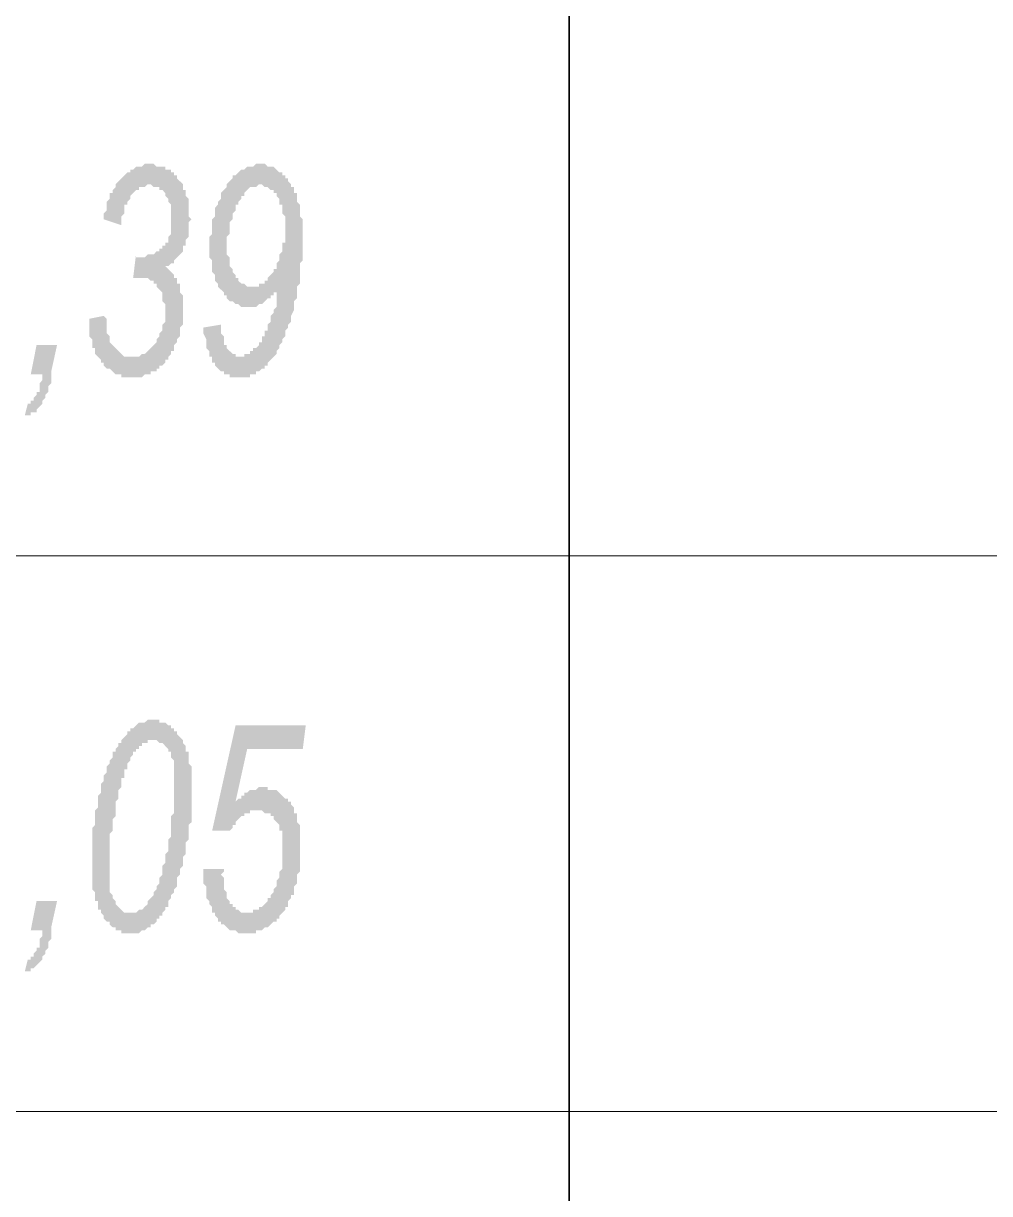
# Model space of a CAD drawing. Header units: millimetres. Extents: x 1372 to 666090, y 1285 to 31551.
# Drawn here: x 635335 to 636713, y 24200 to 25868 of the extents above; entities that cross this region are included whole.
import ezdxf

# ---------------------------------------------------------------- set-up
doc = ezdxf.new("R2010")
doc.units = ezdxf.units.MM
doc.layers.add('PDF _0', color=7, linetype='Continuous')
doc.layers.add('PDF _75-АЗ Штамп', color=7, linetype='Continuous')

msp = doc.modelspace()

# ---------------------------------------------------------------- hatches: boundary and pattern name
at = {"layer": 'PDF _75-АЗ Штамп', "transparency": 33554559}
for points in [[(635429.3, 25447.2), (635450.1, 25451.4), (635454.3, 25447.2), (635454.3, 25443), (635454.3, 25434.7), (635454.3, 25430.5), (635454.3, 25426.4), (635458.5, 25422.2), (635458.5, 25422.2), (635458.5, 25418), (635458.5, 25413.8), (635462.7, 25409.7), (635462.7, 25409.7), (635466.8, 25405.5), (635466.8, 25405.5), (635466.8, 25405.5), (635471, 25401.3), (635471, 25401.3), (635475.2, 25397.2), (635475.2, 25397.2), (635479.3, 25393), (635483.5, 25393), (635483.5, 25393), (635487.7, 25393), (635491.9, 25393), (635491.9, 25393), (635496, 25393), (635500.2, 25393), (635500.2, 25393), (635504.4, 25397.2), (635508.5, 25397.2), (635508.5, 25397.2), (635512.7, 25401.3), (635512.7, 25401.3), (635516.9, 25405.5), (635516.9, 25405.5), (635521.1, 25409.7), (635525.2, 25413.8), (635525.2, 25413.8), (635525.2, 25418), (635529.4, 25422.2), (635529.4, 25426.4), (635533.6, 25430.5), (635533.6, 25430.5), (635533.6, 25434.7), (635533.6, 25438.9), (635537.7, 25443), (635537.7, 25447.2), (635537.7, 25451.4), (635537.7, 25455.6), (635537.7, 25455.6), (635537.7, 25459.7), (635537.7, 25463.9), (635537.7, 25468.1), (635533.6, 25472.2), (635533.6, 25476.4), (635533.6, 25480.6), (635533.6, 25484.8), (635529.4, 25488.9), (635529.4, 25488.9), (635525.2, 25493.1), (635525.2, 25497.3), (635521.1, 25497.3), (635521.1, 25501.4), (635516.9, 25501.4), (635516.9, 25501.4), (635512.7, 25505.6), (635508.5, 25505.6), (635508.5, 25505.6), (635504.4, 25505.6), (635500.2, 25505.6), (635500.2, 25505.6), (635496, 25505.6), (635491.9, 25505.6), (635491.9, 25505.6), (635496, 25539), (635496, 25534.8), (635500.2, 25534.8), (635500.2, 25534.8), (635504.4, 25534.8), (635508.5, 25534.8), (635512.7, 25539), (635512.7, 25539), (635516.9, 25539), (635521.1, 25539), (635521.1, 25539), (635525.2, 25543.2), (635529.4, 25543.2), (635529.4, 25547.3), (635533.6, 25547.3), (635533.6, 25551.5), (635537.7, 25551.5), (635537.7, 25555.7), (635541.9, 25555.7), (635541.9, 25559.8), (635541.9, 25564), (635546.1, 25568.2), (635546.1, 25572.4), (635546.1, 25576.5), (635546.1, 25580.7), (635546.1, 25580.7), (635546.1, 25584.9), (635546.1, 25589), (635546.1, 25593.2), (635546.1, 25597.4), (635546.1, 25601.6), (635546.1, 25605.7), (635546.1, 25609.9), (635541.9, 25614.1), (635541.9, 25614.1), (635541.9, 25618.2), (635537.7, 25622.4), (635537.7, 25622.4), (635537.7, 25626.6), (635533.6, 25630.8), (635529.4, 25630.8), (635529.4, 25634.9), (635525.2, 25634.9), (635525.2, 25634.9), (635521.1, 25634.9), (635516.9, 25639.1), (635516.9, 25639.1), (635512.7, 25639.1), (635512.7, 25639.1), (635508.5, 25634.9), (635504.4, 25634.9), (635504.4, 25634.9), (635500.2, 25634.9), (635500.2, 25630.8), (635496, 25630.8), (635491.9, 25626.6), (635491.9, 25626.6), (635487.7, 25622.4), (635487.7, 25622.4), (635487.7, 25618.2), (635483.5, 25614.1), (635483.5, 25609.9), (635479.3, 25609.9), (635479.3, 25605.7), (635479.3, 25601.6), (635479.3, 25597.4), (635475.2, 25593.2), (635475.2, 25589), (635475.2, 25584.9), (635475.2, 25580.7), (635450.1, 25589), (635450.1, 25593.2), (635450.1, 25597.4), (635454.3, 25601.6), (635454.3, 25605.7), (635454.3, 25609.9), (635454.3, 25614.1), (635458.5, 25618.2), (635458.5, 25622.4), (635458.5, 25626.6), (635462.7, 25626.6), (635462.7, 25630.8), (635466.8, 25634.9), (635466.8, 25639.1), (635466.8, 25639.1), (635471, 25643.3), (635471, 25643.3), (635475.2, 25647.4), (635475.2, 25647.4), (635479.3, 25651.6), (635479.3, 25651.6), (635483.5, 25655.8), (635487.7, 25655.8), (635487.7, 25660), (635491.9, 25660), (635491.9, 25660), (635496, 25664.1), (635500.2, 25664.1), (635500.2, 25664.1), (635504.4, 25664.1), (635508.5, 25668.3), (635508.5, 25668.3), (635512.7, 25668.3), (635516.9, 25668.3), (635521.1, 25668.3), (635521.1, 25668.3), (635525.2, 25664.1), (635529.4, 25664.1), (635529.4, 25664.1), (635533.6, 25664.1), (635537.7, 25664.1), (635537.7, 25660), (635541.9, 25660), (635546.1, 25660), (635546.1, 25655.8), (635550.3, 25655.8), (635550.3, 25651.6), (635554.4, 25651.6), (635554.4, 25647.4), (635558.6, 25643.3), (635558.6, 25643.3), (635558.6, 25643.3), (635562.8, 25639.1), (635562.8, 25634.9), (635562.8, 25630.8), (635566.9, 25630.8), (635566.9, 25626.6), (635566.9, 25622.4), (635571.1, 25618.2), (635571.1, 25614.1), (635571.1, 25609.9), (635571.1, 25605.7), (635571.1, 25601.6), (635571.1, 25597.4), (635571.1, 25593.2), (635575.3, 25589), (635571.1, 25584.9), (635571.1, 25580.7), (635571.1, 25576.5), (635571.1, 25572.4), (635571.1, 25568.2), (635571.1, 25564), (635571.1, 25564), (635566.9, 25559.8), (635566.9, 25555.7), (635566.9, 25551.5), (635562.8, 25551.5), (635562.8, 25547.3), (635562.8, 25543.2), (635558.6, 25539), (635558.6, 25539), (635554.4, 25534.8), (635554.4, 25534.8), (635550.3, 25530.6), (635550.3, 25526.5), (635546.1, 25526.5), (635541.9, 25522.3), (635541.9, 25522.3), (635537.7, 25522.3), (635541.9, 25518.1), (635546.1, 25514), (635546.1, 25514), (635550.3, 25509.8), (635550.3, 25505.6), (635554.4, 25505.6), (635554.4, 25501.4), (635554.4, 25497.3), (635558.6, 25497.3), (635558.6, 25493.1), (635558.6, 25488.9), (635558.6, 25484.8), (635562.8, 25480.6), (635562.8, 25476.4), (635562.8, 25472.2), (635562.8, 25468.1), (635562.8, 25463.9), (635562.8, 25463.9), (635562.8, 25459.7), (635562.8, 25455.6), (635562.8, 25451.4), (635562.8, 25447.2), (635562.8, 25443), (635562.8, 25438.9), (635558.6, 25434.7), (635558.6, 25430.5), (635558.6, 25426.4), (635558.6, 25422.2), (635554.4, 25418), (635554.4, 25418), (635554.4, 25413.8), (635550.3, 25409.7), (635550.3, 25405.5), (635550.3, 25401.3), (635546.1, 25401.3), (635546.1, 25397.2), (635541.9, 25393), (635541.9, 25393), (635541.9, 25388.8), (635537.7, 25388.8), (635537.7, 25384.6), (635533.6, 25380.5), (635529.4, 25380.5), (635529.4, 25376.3), (635525.2, 25376.3), (635525.2, 25372.1), (635521.1, 25372.1), (635516.9, 25372.1), (635516.9, 25368), (635512.7, 25368), (635512.7, 25368), (635508.5, 25368), (635504.4, 25363.8), (635504.4, 25363.8), (635500.2, 25363.8), (635496, 25363.8), (635496, 25363.8), (635491.9, 25363.8), (635487.7, 25363.8), (635487.7, 25363.8), (635483.5, 25363.8), (635479.3, 25363.8), (635475.2, 25363.8), (635475.2, 25368), (635471, 25368), (635466.8, 25368), (635466.8, 25368), (635462.7, 25372.1), (635462.7, 25372.1), (635458.5, 25376.3), (635454.3, 25376.3), (635454.3, 25376.3), (635450.1, 25380.5), (635450.1, 25384.6), (635446, 25384.6), (635446, 25384.6), (635446, 25388.8), (635441.8, 25393), (635441.8, 25393), (635437.6, 25397.2), (635437.6, 25401.3), (635437.6, 25405.5), (635433.5, 25405.5), (635433.5, 25409.7), (635433.5, 25413.8), (635433.5, 25418), (635429.3, 25422.2), (635429.3, 25426.4), (635429.3, 25430.5), (635429.3, 25434.7), (635429.3, 25438.9), (635429.3, 25443), (635429.3, 25447.2)], [(635345.9, 25368), (635354.2, 25409.7), (635383.4, 25409.7), (635375.1, 25372.1), (635375.1, 25368), (635375.1, 25363.8), (635375.1, 25359.6), (635375.1, 25355.4), (635370.9, 25351.3), (635370.9, 25347.1), (635370.9, 25342.9), (635366.7, 25338.8), (635366.7, 25338.8), (635366.7, 25334.6), (635362.5, 25330.4), (635362.5, 25326.2), (635362.5, 25326.2), (635358.4, 25322.1), (635358.4, 25322.1), (635354.2, 25317.9), (635354.2, 25313.7), (635350, 25313.7), (635345.9, 25313.7), (635345.9, 25309.6), (635341.7, 25309.6), (635337.5, 25309.6), (635337.5, 25309.6), (635341.7, 25326.2), (635341.7, 25326.2), (635345.9, 25326.2), (635345.9, 25330.4), (635350, 25330.4), (635350, 25334.6), (635350, 25334.6), (635354.2, 25338.8), (635354.2, 25342.9), (635358.4, 25342.9), (635358.4, 25347.1), (635358.4, 25351.3), (635358.4, 25355.4), (635362.5, 25359.6), (635362.5, 25368), (635362.5, 25368)], [(635592, 24663), (635621.2, 24663), (635621.2, 24658.8), (635617, 24654.7), (635617, 24654.7), (635621.2, 24650.5), (635621.2, 24646.3), (635621.2, 24642.1), (635621.2, 24638), (635621.2, 24633.8), (635621.2, 24633.8), (635625.3, 24629.6), (635625.3, 24625.5), (635625.3, 24621.3), (635629.5, 24617.1), (635629.5, 24612.9), (635633.7, 24612.9), (635633.7, 24608.8), (635637.9, 24608.8), (635637.9, 24604.6), (635642, 24604.6), (635646.2, 24600.4), (635646.2, 24600.4), (635650.4, 24600.4), (635654.5, 24600.4), (635654.5, 24600.4), (635654.5, 24600.4), (635658.7, 24600.4), (635662.9, 24600.4), (635662.9, 24604.6), (635667.1, 24604.6), (635671.2, 24604.6), (635671.2, 24608.8), (635675.4, 24608.8), (635679.6, 24612.9), (635679.6, 24612.9), (635679.6, 24612.9), (635683.7, 24617.1), (635683.7, 24621.3), (635687.9, 24621.3), (635687.9, 24625.5), (635692.1, 24629.6), (635692.1, 24629.6), (635692.1, 24633.8), (635696.3, 24638), (635696.3, 24642.1), (635696.3, 24646.3), (635696.3, 24646.3), (635700.4, 24650.5), (635700.4, 24654.7), (635700.4, 24658.8), (635704.6, 24663), (635704.6, 24667.2), (635704.6, 24671.3), (635704.6, 24675.5), (635704.6, 24679.7), (635704.6, 24683.9), (635704.6, 24688), (635704.6, 24688), (635704.6, 24692.2), (635704.6, 24696.4), (635704.6, 24700.5), (635704.6, 24704.7), (635704.6, 24708.9), (635704.6, 24713.1), (635704.6, 24717.2), (635700.4, 24717.2), (635700.4, 24721.4), (635700.4, 24725.6), (635696.3, 24729.7), (635696.3, 24729.7), (635692.1, 24733.9), (635692.1, 24738.1), (635687.9, 24738.1), (635687.9, 24742.3), (635683.7, 24742.3), (635683.7, 24742.3), (635679.6, 24742.3), (635675.4, 24746.4), (635675.4, 24746.4), (635671.2, 24746.4), (635667.1, 24746.4), (635667.1, 24746.4), (635662.9, 24746.4), (635658.7, 24746.4), (635658.7, 24742.3), (635654.5, 24742.3), (635650.4, 24742.3), (635650.4, 24738.1), (635646.2, 24738.1), (635646.2, 24738.1), (635642, 24733.9), (635642, 24733.9), (635637.9, 24729.7), (635637.9, 24725.6), (635633.7, 24725.6), (635633.7, 24721.4), (635629.5, 24717.2), (635629.5, 24717.2), (635604.5, 24717.2), (635637.9, 24867.4), (635738, 24867.4), (635733.8, 24834), (635654.5, 24834), (635637.9, 24758.9), (635642, 24763.1), (635646.2, 24763.1), (635646.2, 24767.3), (635650.4, 24767.3), (635650.4, 24771.5), (635654.5, 24771.5), (635658.7, 24775.6), (635658.7, 24775.6), (635658.7, 24775.6), (635662.9, 24775.6), (635667.1, 24775.6), (635667.1, 24775.6), (635671.2, 24779.8), (635675.4, 24779.8), (635675.4, 24779.8), (635679.6, 24779.8), (635683.7, 24779.8), (635683.7, 24775.6), (635687.9, 24775.6), (635692.1, 24775.6), (635692.1, 24775.6), (635696.3, 24775.6), (635700.4, 24771.5), (635700.4, 24771.5), (635704.6, 24767.3), (635704.6, 24767.3), (635708.8, 24763.1), (635712.9, 24763.1), (635712.9, 24758.9), (635717.1, 24758.9), (635717.1, 24754.8), (635717.1, 24754.8), (635721.3, 24750.6), (635721.3, 24746.4), (635721.3, 24742.3), (635725.5, 24742.3), (635725.5, 24738.1), (635725.5, 24733.9), (635725.5, 24729.7), (635729.6, 24725.6), (635729.6, 24721.4), (635729.6, 24717.2), (635729.6, 24713.1), (635729.6, 24708.9), (635729.6, 24704.7), (635729.6, 24700.5), (635729.6, 24696.4), (635729.6, 24696.4), (635729.6, 24688), (635729.6, 24683.9), (635729.6, 24679.7), (635729.6, 24675.5), (635729.6, 24671.3), (635729.6, 24671.3), (635729.6, 24667.2), (635729.6, 24663), (635729.6, 24658.8), (635725.5, 24654.7), (635725.5, 24650.5), (635725.5, 24646.3), (635725.5, 24642.1), (635721.3, 24638), (635721.3, 24633.8), (635721.3, 24629.6), (635721.3, 24625.5), (635717.1, 24625.5), (635717.1, 24621.3), (635712.9, 24617.1), (635712.9, 24612.9), (635712.9, 24608.8), (635708.8, 24608.8), (635708.8, 24604.6), (635704.6, 24600.4), (635704.6, 24600.4), (635700.4, 24596.3), (635700.4, 24592.1), (635696.3, 24592.1), (635696.3, 24587.9), (635692.1, 24587.9), (635687.9, 24583.7), (635687.9, 24583.7), (635683.7, 24579.6), (635679.6, 24579.6), (635679.6, 24579.6), (635675.4, 24575.4), (635675.4, 24575.4), (635671.2, 24575.4), (635667.1, 24575.4), (635667.1, 24571.2), (635662.9, 24571.2), (635658.7, 24571.2), (635658.7, 24571.2), (635654.5, 24571.2), (635650.4, 24571.2), (635650.4, 24571.2), (635646.2, 24571.2), (635642, 24571.2), (635642, 24571.2), (635637.9, 24575.4), (635633.7, 24575.4), (635633.7, 24575.4), (635629.5, 24575.4), (635625.3, 24579.6), (635625.3, 24579.6), (635621.2, 24583.7), (635621.2, 24583.7), (635617, 24583.7), (635617, 24587.9), (635612.8, 24587.9), (635612.8, 24592.1), (635608.7, 24596.3), (635608.7, 24600.4), (635604.5, 24600.4), (635604.5, 24604.6), (635604.5, 24608.8), (635600.3, 24612.9), (635600.3, 24612.9), (635600.3, 24617.1), (635596.1, 24621.3), (635596.1, 24625.5), (635596.1, 24629.6), (635596.1, 24633.8), (635596.1, 24638), (635592, 24642.1), (635592, 24646.3), (635592, 24650.5), (635592, 24654.7), (635592, 24654.7), (635592, 24658.8), (635592, 24663)], [(635345.9, 24575.4), (635354.2, 24617.1), (635383.4, 24617.1), (635375.1, 24579.6), (635375.1, 24575.4), (635375.1, 24571.2), (635375.1, 24567.1), (635375.1, 24562.9), (635370.9, 24558.7), (635370.9, 24554.5), (635370.9, 24550.4), (635366.7, 24546.2), (635366.7, 24546.2), (635366.7, 24542), (635362.5, 24537.9), (635362.5, 24537.9), (635362.5, 24533.7), (635358.4, 24529.5), (635358.4, 24529.5), (635354.2, 24525.3), (635354.2, 24525.3), (635350, 24521.2), (635345.9, 24521.2), (635345.9, 24517), (635341.7, 24517), (635337.5, 24517), (635337.5, 24517), (635341.7, 24533.7), (635341.7, 24533.7), (635345.9, 24533.7), (635345.9, 24537.9), (635350, 24537.9), (635350, 24542), (635350, 24542), (635354.2, 24546.2), (635354.2, 24550.4), (635358.4, 24550.4), (635358.4, 24554.5), (635358.4, 24558.7), (635358.4, 24562.9), (635362.5, 24567.1), (635362.5, 24575.4), (635362.5, 24575.4)]]:
    msp.add_hatch(color=256, dxfattribs=at).paths.add_polyline_path(points)
h = msp.add_hatch(color=256, dxfattribs=at)
h.paths.add_polyline_path([(635592, 25434.7), (635617, 25438.9), (635617, 25434.7), (635617, 25430.5), (635617, 25426.4), (635621.2, 25422.2), (635621.2, 25418), (635621.2, 25413.8), (635621.2, 25409.7), (635625.3, 25409.7), (635625.3, 25405.5), (635625.3, 25405.5), (635629.5, 25401.3), (635629.5, 25401.3), (635633.7, 25397.2), (635637.9, 25397.2), (635637.9, 25393), (635642, 25393), (635646.2, 25393), (635646.2, 25393), (635646.2, 25393), (635650.4, 25393), (635650.4, 25397.2), (635654.5, 25397.2), (635658.7, 25397.2), (635658.7, 25401.3), (635662.9, 25401.3), (635662.9, 25405.5), (635667.1, 25405.5), (635671.2, 25409.7), (635671.2, 25413.8), (635675.4, 25413.8), (635675.4, 25418), (635675.4, 25422.2), (635679.6, 25422.2), (635679.6, 25426.4), (635679.6, 25430.5), (635683.7, 25430.5), (635683.7, 25434.7), (635683.7, 25438.9), (635687.9, 25443), (635687.9, 25447.2), (635687.9, 25451.4), (635692.1, 25455.6), (635692.1, 25455.6), (635692.1, 25459.7), (635696.3, 25463.9), (635696.3, 25468.1), (635696.3, 25472.2), (635696.3, 25480.6), (635696.3, 25484.8), (635700.4, 25488.9), (635700.4, 25488.9), (635696.3, 25484.8), (635692.1, 25484.8), (635692.1, 25480.6), (635687.9, 25480.6), (635687.9, 25476.4), (635683.7, 25476.4), (635679.6, 25472.2), (635679.6, 25472.2), (635675.4, 25468.1), (635675.4, 25468.1), (635675.4, 25468.1), (635671.2, 25468.1), (635667.1, 25463.9), (635667.1, 25463.9), (635662.9, 25463.9), (635658.7, 25463.9), (635658.7, 25463.9), (635654.5, 25463.9), (635654.5, 25463.9), (635650.4, 25463.9), (635646.2, 25463.9), (635646.2, 25463.9), (635642, 25468.1), (635637.9, 25468.1), (635637.9, 25468.1), (635633.7, 25472.2), (635629.5, 25472.2), (635629.5, 25472.2), (635625.3, 25476.4), (635625.3, 25480.6), (635621.2, 25480.6), (635621.2, 25480.6), (635621.2, 25484.8), (635617, 25488.9), (635617, 25488.9), (635612.8, 25493.1), (635612.8, 25497.3), (635612.8, 25497.3), (635608.7, 25501.4), (635608.7, 25505.6), (635608.7, 25509.8), (635604.5, 25514), (635604.5, 25518.1), (635604.5, 25518.1), (635604.5, 25522.3), (635604.5, 25526.5), (635604.5, 25530.6), (635600.3, 25534.8), (635600.3, 25539), (635600.3, 25543.2), (635600.3, 25551.5), (635600.3, 25551.5), (635600.3, 25555.7), (635600.3, 25559.8), (635600.3, 25564), (635604.5, 25568.2), (635604.5, 25572.4), (635604.5, 25576.5), (635604.5, 25580.7), (635604.5, 25580.7), (635604.5, 25584.9), (635604.5, 25589), (635608.7, 25593.2), (635608.7, 25597.4), (635608.7, 25601.6), (635608.7, 25605.7), (635612.8, 25609.9), (635612.8, 25614.1), (635612.8, 25614.1), (635617, 25618.2), (635617, 25622.4), (635617, 25626.6), (635621.2, 25630.8), (635621.2, 25630.8), (635625.3, 25634.9), (635625.3, 25634.9), (635625.3, 25639.1), (635629.5, 25643.3), (635629.5, 25643.3), (635633.7, 25647.4), (635633.7, 25651.6), (635637.9, 25651.6), (635642, 25655.8), (635642, 25655.8), (635646.2, 25660), (635646.2, 25660), (635650.4, 25660), (635654.5, 25664.1), (635654.5, 25664.1), (635658.7, 25664.1), (635658.7, 25664.1), (635662.9, 25664.1), (635667.1, 25668.3), (635671.2, 25668.3), (635671.2, 25668.3), (635671.2, 25668.3), (635675.4, 25668.3), (635679.6, 25668.3), (635683.7, 25664.1), (635683.7, 25664.1), (635687.9, 25664.1), (635692.1, 25664.1), (635692.1, 25664.1), (635696.3, 25660), (635696.3, 25660), (635700.4, 25655.8), (635704.6, 25655.8), (635704.6, 25651.6), (635708.8, 25651.6), (635708.8, 25647.4), (635712.9, 25647.4), (635712.9, 25643.3), (635717.1, 25639.1), (635717.1, 25639.1), (635717.1, 25634.9), (635721.3, 25634.9), (635721.3, 25630.8), (635721.3, 25626.6), (635725.5, 25626.6), (635725.5, 25622.4), (635725.5, 25618.2), (635725.5, 25614.1), (635729.6, 25609.9), (635729.6, 25605.7), (635729.6, 25605.7), (635729.6, 25601.6), (635729.6, 25597.4), (635729.6, 25593.2), (635733.8, 25589), (635733.8, 25584.9), (635733.8, 25576.5), (635733.8, 25572.4), (635733.8, 25568.2), (635733.8, 25564), (635733.8, 25564), (635733.8, 25559.8), (635733.8, 25555.7), (635733.8, 25551.5), (635733.8, 25547.3), (635733.8, 25543.2), (635733.8, 25539), (635733.8, 25534.8), (635733.8, 25530.6), (635729.6, 25526.5), (635729.6, 25522.3), (635729.6, 25518.1), (635729.6, 25514), (635729.6, 25509.8), (635729.6, 25505.6), (635729.6, 25501.4), (635729.6, 25497.3), (635725.5, 25493.1), (635725.5, 25488.9), (635725.5, 25484.8), (635725.5, 25480.6), (635725.5, 25476.4), (635721.3, 25472.2), (635721.3, 25468.1), (635721.3, 25468.1), (635721.3, 25463.9), (635721.3, 25459.7), (635717.1, 25451.4), (635717.1, 25447.2), (635717.1, 25443), (635712.9, 25438.9), (635712.9, 25438.9), (635712.9, 25434.7), (635708.8, 25430.5), (635708.8, 25426.4), (635708.8, 25422.2), (635704.6, 25418), (635704.6, 25413.8), (635704.6, 25413.8), (635700.4, 25409.7), (635700.4, 25405.5), (635696.3, 25401.3), (635696.3, 25401.3), (635696.3, 25397.2), (635692.1, 25393), (635692.1, 25393), (635687.9, 25388.8), (635687.9, 25388.8), (635683.7, 25384.6), (635683.7, 25384.6), (635683.7, 25380.5), (635679.6, 25380.5), (635679.6, 25376.3), (635675.4, 25376.3), (635671.2, 25372.1), (635671.2, 25372.1), (635667.1, 25372.1), (635667.1, 25368), (635662.9, 25368), (635658.7, 25368), (635658.7, 25363.8), (635654.5, 25363.8), (635650.4, 25363.8), (635650.4, 25363.8), (635646.2, 25363.8), (635642, 25363.8), (635642, 25363.8), (635642, 25363.8), (635637.9, 25363.8), (635633.7, 25363.8), (635629.5, 25363.8), (635629.5, 25368), (635625.3, 25368), (635621.2, 25368), (635621.2, 25372.1), (635617, 25372.1), (635617, 25372.1), (635612.8, 25376.3), (635612.8, 25376.3), (635608.7, 25380.5), (635608.7, 25384.6), (635604.5, 25384.6), (635604.5, 25388.8), (635604.5, 25393), (635600.3, 25393), (635600.3, 25397.2), (635600.3, 25401.3), (635596.1, 25405.5), (635596.1, 25409.7), (635596.1, 25413.8), (635596.1, 25418), (635596.1, 25418), (635592, 25426.4), (635592, 25430.5), (635592, 25434.7), (635592, 25434.7)], flags=0)
h.paths.add_polyline_path([(635625.3, 25555.7), (635625.3, 25551.5), (635625.3, 25543.2), (635625.3, 25539), (635629.5, 25534.8), (635629.5, 25530.6), (635629.5, 25530.6), (635629.5, 25526.5), (635629.5, 25522.3), (635633.7, 25518.1), (635633.7, 25514), (635633.7, 25514), (635637.9, 25509.8), (635637.9, 25505.6), (635642, 25505.6), (635642, 25501.4), (635646.2, 25497.3), (635650.4, 25497.3), (635650.4, 25497.3), (635654.5, 25493.1), (635654.5, 25493.1), (635658.7, 25493.1), (635662.9, 25493.1), (635662.9, 25493.1), (635662.9, 25493.1), (635667.1, 25493.1), (635671.2, 25493.1), (635671.2, 25497.3), (635675.4, 25497.3), (635679.6, 25497.3), (635679.6, 25501.4), (635683.7, 25501.4), (635683.7, 25505.6), (635687.9, 25509.8), (635687.9, 25509.8), (635692.1, 25514), (635692.1, 25518.1), (635696.3, 25518.1), (635696.3, 25522.3), (635696.3, 25526.5), (635700.4, 25530.6), (635700.4, 25534.8), (635700.4, 25539), (635704.6, 25543.2), (635704.6, 25547.3), (635704.6, 25551.5), (635704.6, 25555.7), (635708.8, 25555.7), (635708.8, 25559.8), (635708.8, 25564), (635708.8, 25568.2), (635708.8, 25572.4), (635708.8, 25576.5), (635708.8, 25580.7), (635708.8, 25584.9), (635708.8, 25589), (635708.8, 25593.2), (635704.6, 25597.4), (635704.6, 25601.6), (635704.6, 25605.7), (635704.6, 25609.9), (635700.4, 25609.9), (635700.4, 25614.1), (635700.4, 25618.2), (635696.3, 25622.4), (635696.3, 25626.6), (635692.1, 25626.6), (635692.1, 25630.8), (635692.1, 25630.8), (635687.9, 25630.8), (635683.7, 25634.9), (635683.7, 25634.9), (635679.6, 25634.9), (635675.4, 25639.1), (635675.4, 25639.1), (635671.2, 25639.1), (635671.2, 25639.1), (635667.1, 25634.9), (635662.9, 25634.9), (635662.9, 25634.9), (635658.7, 25634.9), (635654.5, 25630.8), (635654.5, 25630.8), (635654.5, 25630.8), (635650.4, 25626.6), (635650.4, 25622.4), (635646.2, 25622.4), (635646.2, 25618.2), (635642, 25614.1), (635642, 25614.1), (635642, 25609.9), (635637.9, 25609.9), (635637.9, 25605.7), (635637.9, 25601.6), (635633.7, 25597.4), (635633.7, 25593.2), (635633.7, 25589), (635629.5, 25584.9), (635629.5, 25584.9), (635629.5, 25580.7), (635629.5, 25572.4), (635629.5, 25568.2), (635625.3, 25564), (635625.3, 25564), (635625.3, 25559.8), (635625.3, 25555.7), (635625.3, 25555.7)], flags=0)
h = msp.add_hatch(color=256, dxfattribs=at)
h.paths.add_polyline_path([(635433.5, 24675.5), (635433.5, 24679.7), (635433.5, 24683.9), (635433.5, 24683.9), (635433.5, 24688), (635433.5, 24692.2), (635433.5, 24696.4), (635433.5, 24700.5), (635433.5, 24704.7), (635433.5, 24708.9), (635433.5, 24713.1), (635433.5, 24717.2), (635433.5, 24721.4), (635437.6, 24725.6), (635437.6, 24729.7), (635437.6, 24733.9), (635437.6, 24738.1), (635437.6, 24742.3), (635437.6, 24746.4), (635441.8, 24750.6), (635441.8, 24754.8), (635441.8, 24758.9), (635441.8, 24763.1), (635441.8, 24767.3), (635446, 24771.5), (635446, 24775.6), (635446, 24779.8), (635446, 24784), (635450.1, 24788.1), (635450.1, 24792.3), (635450.1, 24796.5), (635454.3, 24800.7), (635454.3, 24800.7), (635454.3, 24804.8), (635454.3, 24809), (635458.5, 24813.2), (635458.5, 24813.2), (635458.5, 24817.3), (635462.7, 24821.5), (635462.7, 24825.7), (635462.7, 24829.9), (635466.8, 24829.9), (635466.8, 24834), (635471, 24838.2), (635471, 24842.4), (635475.2, 24842.4), (635475.2, 24846.5), (635475.2, 24846.5), (635479.3, 24850.7), (635479.3, 24850.7), (635483.5, 24854.9), (635483.5, 24859.1), (635487.7, 24859.1), (635487.7, 24863.2), (635491.9, 24863.2), (635496, 24867.4), (635496, 24867.4), (635496, 24867.4), (635500.2, 24871.6), (635504.4, 24871.6), (635504.4, 24871.6), (635508.5, 24871.6), (635512.7, 24875.7), (635512.7, 24875.7), (635516.9, 24875.7), (635521.1, 24875.7), (635521.1, 24875.7), (635525.2, 24875.7), (635529.4, 24875.7), (635529.4, 24871.6), (635533.6, 24871.6), (635537.7, 24871.6), (635537.7, 24871.6), (635541.9, 24867.4), (635546.1, 24867.4), (635546.1, 24863.2), (635550.3, 24863.2), (635550.3, 24859.1), (635554.4, 24859.1), (635554.4, 24854.9), (635558.6, 24850.7), (635558.6, 24850.7), (635562.8, 24846.5), (635562.8, 24842.4), (635562.8, 24842.4), (635566.9, 24838.2), (635566.9, 24834), (635566.9, 24829.9), (635571.1, 24829.9), (635571.1, 24825.7), (635571.1, 24821.5), (635571.1, 24817.3), (635571.1, 24813.2), (635575.3, 24809), (635575.3, 24804.8), (635575.3, 24800.7), (635575.3, 24796.5), (635575.3, 24792.3), (635575.3, 24788.1), (635575.3, 24784), (635575.3, 24779.8), (635575.3, 24775.6), (635575.3, 24771.5), (635575.3, 24767.3), (635575.3, 24763.1), (635575.3, 24758.9), (635575.3, 24754.8), (635575.3, 24750.6), (635575.3, 24746.4), (635575.3, 24742.3), (635575.3, 24738.1), (635575.3, 24733.9), (635575.3, 24729.7), (635571.1, 24725.6), (635571.1, 24721.4), (635571.1, 24717.2), (635571.1, 24713.1), (635571.1, 24713.1), (635571.1, 24708.9), (635571.1, 24704.7), (635566.9, 24700.5), (635566.9, 24696.4), (635566.9, 24692.2), (635566.9, 24688), (635566.9, 24683.9), (635562.8, 24679.7), (635562.8, 24679.7), (635562.8, 24675.5), (635562.8, 24671.3), (635562.8, 24667.2), (635558.6, 24663), (635558.6, 24658.8), (635558.6, 24654.7), (635554.4, 24650.5), (635554.4, 24646.3), (635554.4, 24642.1), (635554.4, 24638), (635550.3, 24633.8), (635550.3, 24629.6), (635546.1, 24625.5), (635546.1, 24621.3), (635546.1, 24621.3), (635541.9, 24617.1), (635541.9, 24612.9), (635541.9, 24608.8), (635537.7, 24608.8), (635537.7, 24604.6), (635533.6, 24600.4), (635533.6, 24600.4), (635533.6, 24596.3), (635529.4, 24596.3), (635529.4, 24592.1), (635525.2, 24592.1), (635525.2, 24587.9), (635521.1, 24583.7), (635516.9, 24583.7), (635516.9, 24579.6), (635512.7, 24579.6), (635512.7, 24579.6), (635508.5, 24575.4), (635504.4, 24575.4), (635504.4, 24575.4), (635500.2, 24571.2), (635496, 24571.2), (635496, 24571.2), (635491.9, 24571.2), (635487.7, 24571.2), (635487.7, 24571.2), (635483.5, 24571.2), (635483.5, 24571.2), (635479.3, 24571.2), (635475.2, 24571.2), (635475.2, 24575.4), (635471, 24575.4), (635466.8, 24575.4), (635466.8, 24579.6), (635462.7, 24579.6), (635462.7, 24579.6), (635458.5, 24583.7), (635458.5, 24587.9), (635454.3, 24587.9), (635450.1, 24592.1), (635450.1, 24596.3), (635450.1, 24596.3), (635446, 24600.4), (635446, 24604.6), (635441.8, 24604.6), (635441.8, 24608.8), (635441.8, 24612.9), (635441.8, 24617.1), (635437.6, 24617.1), (635437.6, 24621.3), (635437.6, 24625.5), (635437.6, 24629.6), (635433.5, 24633.8), (635433.5, 24638), (635433.5, 24642.1), (635433.5, 24646.3), (635433.5, 24650.5), (635433.5, 24654.7), (635433.5, 24658.8), (635433.5, 24663), (635433.5, 24667.2), (635433.5, 24675.5), (635433.5, 24675.5)], flags=0)
h.paths.add_polyline_path([(635458.5, 24663), (635458.5, 24658.8), (635458.5, 24654.7), (635458.5, 24650.5), (635458.5, 24646.3), (635458.5, 24642.1), (635458.5, 24638), (635458.5, 24633.8), (635458.5, 24629.6), (635462.7, 24625.5), (635462.7, 24625.5), (635462.7, 24621.3), (635466.8, 24617.1), (635466.8, 24612.9), (635466.8, 24612.9), (635471, 24608.8), (635471, 24608.8), (635475.2, 24604.6), (635475.2, 24604.6), (635479.3, 24600.4), (635483.5, 24600.4), (635483.5, 24600.4), (635487.7, 24600.4), (635487.7, 24600.4), (635491.9, 24600.4), (635496, 24600.4), (635496, 24600.4), (635500.2, 24604.6), (635500.2, 24604.6), (635504.4, 24604.6), (635508.5, 24608.8), (635508.5, 24608.8), (635512.7, 24612.9), (635512.7, 24617.1), (635516.9, 24621.3), (635516.9, 24621.3), (635516.9, 24621.3), (635521.1, 24625.5), (635521.1, 24629.6), (635521.1, 24629.6), (635525.2, 24633.8), (635525.2, 24638), (635525.2, 24638), (635529.4, 24642.1), (635529.4, 24646.3), (635529.4, 24650.5), (635533.6, 24654.7), (635533.6, 24658.8), (635533.6, 24663), (635533.6, 24667.2), (635537.7, 24671.3), (635537.7, 24675.5), (635537.7, 24679.7), (635537.7, 24683.9), (635541.9, 24688), (635541.9, 24692.2), (635541.9, 24696.4), (635541.9, 24700.5), (635541.9, 24704.7), (635546.1, 24708.9), (635546.1, 24713.1), (635546.1, 24717.2), (635546.1, 24721.4), (635546.1, 24729.7), (635546.1, 24733.9), (635546.1, 24738.1), (635550.3, 24742.3), (635550.3, 24746.4), (635550.3, 24750.6), (635550.3, 24754.8), (635550.3, 24758.9), (635550.3, 24758.9), (635550.3, 24763.1), (635550.3, 24767.3), (635550.3, 24771.5), (635550.3, 24775.6), (635550.3, 24779.8), (635550.3, 24779.8), (635550.3, 24784), (635550.3, 24788.1), (635550.3, 24796.5), (635550.3, 24800.7), (635550.3, 24804.8), (635550.3, 24809), (635550.3, 24813.2), (635550.3, 24817.3), (635546.1, 24821.5), (635546.1, 24821.5), (635546.1, 24825.7), (635546.1, 24829.9), (635541.9, 24829.9), (635541.9, 24834), (635537.7, 24838.2), (635537.7, 24838.2), (635533.6, 24842.4), (635533.6, 24842.4), (635529.4, 24842.4), (635525.2, 24846.5), (635525.2, 24846.5), (635521.1, 24846.5), (635521.1, 24846.5), (635516.9, 24846.5), (635512.7, 24846.5), (635512.7, 24842.4), (635508.5, 24842.4), (635504.4, 24842.4), (635504.4, 24838.2), (635500.2, 24838.2), (635500.2, 24834), (635496, 24834), (635496, 24829.9), (635491.9, 24829.9), (635491.9, 24825.7), (635487.7, 24821.5), (635487.7, 24817.3), (635483.5, 24813.2), (635483.5, 24813.2), (635483.5, 24809), (635483.5, 24804.8), (635479.3, 24804.8), (635479.3, 24800.7), (635479.3, 24796.5), (635479.3, 24792.3), (635475.2, 24792.3), (635475.2, 24788.1), (635475.2, 24784), (635475.2, 24779.8), (635471, 24775.6), (635471, 24771.5), (635471, 24767.3), (635471, 24763.1), (635466.8, 24758.9), (635466.8, 24754.8), (635466.8, 24750.6), (635466.8, 24746.4), (635466.8, 24738.1), (635462.7, 24733.9), (635462.7, 24729.7), (635462.7, 24725.6), (635462.7, 24721.4), (635462.7, 24717.2), (635458.5, 24713.1), (635458.5, 24704.7), (635458.5, 24700.5), (635458.5, 24696.4), (635458.5, 24692.2), (635458.5, 24688), (635458.5, 24688), (635458.5, 24683.9), (635458.5, 24679.7), (635458.5, 24675.5), (635458.5, 24671.3), (635458.5, 24667.2), (635458.5, 24667.2), (635458.5, 24663)], flags=0)

# ---------------------------------------------------------------- linework, layer by layer
at = {"layer": 'PDF _0', "lineweight": 35}
msp.add_lwpolyline([(636113.4, 19565.6), (636113.4, 28972)], close=True, dxfattribs=at)
at = {"layer": 'PDF _0', "lineweight": 18}
for points in [[(638090.6, 25109.3), (619774, 25109.3)], [(638090.6, 24316.8), (619774, 24316.8)]]:
    msp.add_lwpolyline(points, close=True, dxfattribs=at)

doc.saveas('drawing.dxf')
